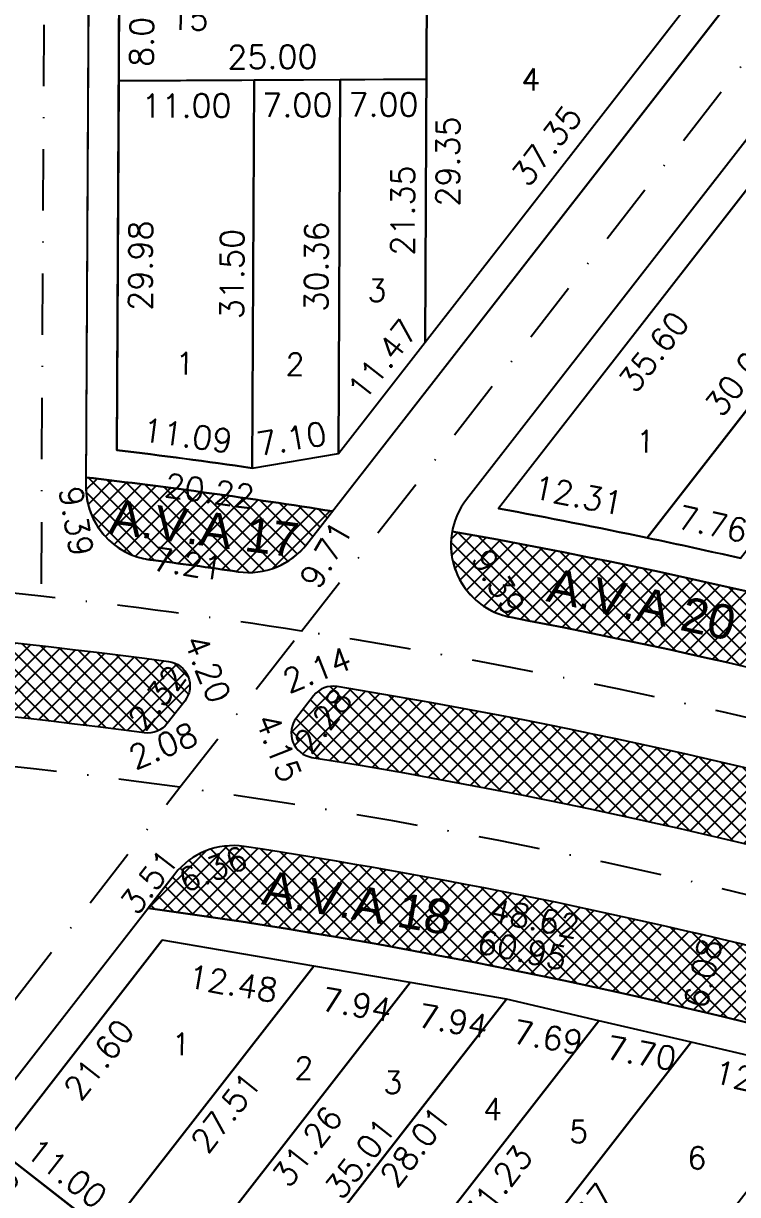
# Model space of a CAD drawing. Header units: millimetres. Extents: x -4430026 to 4783824, y 584 to 9593110.
# Drawn here: x 1995.9 to 2053.9, y 1359 to 1454.1 of the extents above; entities that cross this region are included whole.
import ezdxf
from ezdxf.enums import TextEntityAlignment as Align

# ---------------------------------------------------------------- set-up
doc = ezdxf.new("R2010")
doc.units = ezdxf.units.MM
doc.linetypes.add('CONTINUO', pattern=[0])
doc.linetypes.add('DASHDOT', pattern=[1, 0.5, -0.25, 0, -0.25])
for name, color, linetype in [('Bra-Rua Calçadas', 1, 'Continuous'), ('Calçada', 1, 'Continuous'), ('Cota', 8, 'Continuous'), ('EIXO DAS VIAS', 252, 'DASHDOT'), ('Lotes', 2, 'Continuous'), ('Numero de lotes', 5, 'Continuous'), ('TXT A.VERDES', 7, 'Continuous'), ('Área Verde Alameda etc.', 92, 'Continuous')]:
    doc.layers.add(name, color=color, linetype=linetype)
doc.styles.add('arcad1', font='romans.shx')
doc.styles.add('ROMANS', font='romans.shx')
doc.dimstyles.new('BOLA100', dxfattribs={"dimscale": 0, "dimtxt": 1.9, "dimasz": 0.18, "dimexe": 0.18, "dimexo": 0.063, "dimgap": 0, "dimtad": 1, "dimzin": 4, "dimdsep": 46, "dimtxsty": 'ROMANS', "dimcen": 0.09, "dimse1": 1, "dimse2": 1, "dimsd1": 1, "dimsd2": 1, "dimclrt": 256, "dimaunit": 1, "dimadec": 4, "dimazin": 0, "dimtfac": 1.2, "dimtix": 1, "dimtmove": 2, "dimatfit": 3, "dimfxl": 1, "dimtvp": 2, "dimtolj": 1, "dimtzin": 4, "dimarcsym": 0})
pattern_1 = [(45, (-350710.31295, -9590084.73025), (-0.67351920908, 0.67351920908), []), (135, (-350710.31295, -9590084.73025), (-0.67351920908, -0.67351920908), [])]

# ---------------------------------------------------------------- blocks, each defined once
blk = doc.blocks.new('*D334')
at = {"layer": 'DEFPOINTS', "color": 0}
for p in [(2021.37, 1420.007), (2021.513, 1419.152), (2014.507, 1417.979)]:
    blk.add_point(p, dxfattribs=at)
at = {"layer": 'Cota', "insert": (2017.71, 1420.357), "char_height": 1.9, "attachment_point": 5, "rotation": 9.50595, "style": 'ROMANS'}
blk.add_mtext('\\A1;7.10', dxfattribs=at)
blk = doc.blocks.new('*D335')
at = {"layer": 'DEFPOINTS', "color": 0}
for p in [(2027.719, 1428.856), (2028.559, 1428.202), (2021.513, 1419.152)]:
    blk.add_point(p, dxfattribs=at)
at = {"layer": 'Cota', "insert": (2025.108, 1426.791), "char_height": 1.9, "attachment_point": 5, "rotation": 52.09358, "style": 'ROMANS'}
blk.add_mtext('\\A1;11.47', dxfattribs=at)
blk = doc.blocks.new('*D342')
at = {"layer": 'DEFPOINTS', "color": 0}
for p in [(2003.668, 1449.414), (2006.471, 1449.4), (2003.514, 1419.437)]:
    blk.add_point(p, dxfattribs=at)
at = {"layer": 'Cota', "insert": (2005.444, 1434.416), "char_height": 1.9, "attachment_point": 5, "rotation": 89.70531, "style": 'ROMANS'}
blk.add_mtext('\\A1;29.98', dxfattribs=at)
blk = doc.blocks.new('*D343')
at = {"layer": 'DEFPOINTS', "color": 0}
for p in [(2003.709, 1457.415), (2006.513, 1457.4), (2003.668, 1449.414)]:
    blk.add_point(p, dxfattribs=at)
at = {"layer": 'Cota', "insert": (2005.542, 1453.405), "char_height": 1.9, "attachment_point": 5, "rotation": 89.70531, "style": 'ROMANS'}
blk.add_mtext('\\A1;8.00', dxfattribs=at)
blk = doc.blocks.new('*D346')
at = {"layer": 'DEFPOINTS', "color": 0}
for p in [(2013.905, 1449.478), (2014.669, 1449.474), (2014.507, 1417.979)]:
    blk.add_point(p, dxfattribs=at)
at = {"layer": 'Cota', "insert": (2012.874, 1433.735), "char_height": 1.9, "attachment_point": 5, "rotation": 89.70531, "style": 'ROMANS'}
blk.add_mtext('\\A1;31.50', dxfattribs=at)
blk = doc.blocks.new('*D347')
at = {"layer": 'DEFPOINTS', "color": 0}
for p in [(2020.756, 1449.517), (2021.669, 1449.512), (2021.513, 1419.152)]:
    blk.add_point(p, dxfattribs=at)
at = {"layer": 'Cota', "insert": (2019.727, 1434.342), "char_height": 1.9, "attachment_point": 5, "rotation": 89.70531, "style": 'ROMANS'}
blk.add_mtext('\\A1;30.36', dxfattribs=at)
blk = doc.blocks.new('*D348')
at = {"layer": 'DEFPOINTS', "color": 0}
for p in [(2027.752, 1449.554), (2028.669, 1449.55), (2028.559, 1428.202)]:
    blk.add_point(p, dxfattribs=at)
at = {"layer": 'Cota', "insert": (2026.747, 1438.886), "char_height": 1.9, "attachment_point": 5, "rotation": 89.70531, "style": 'ROMANS'}
blk.add_mtext('\\A1;21.35', dxfattribs=at)
blk = doc.blocks.new('*D349')
at = {"layer": 'DEFPOINTS', "color": 0}
for p in [(2003.668, 1449.414), (2014.669, 1449.474), (2014.685, 1446.49)]:
    blk.add_point(p, dxfattribs=at)
at = {"layer": 'Cota', "insert": (2009.179, 1447.41), "char_height": 1.9, "attachment_point": 5, "rotation": 0.31037, "style": 'ROMANS'}
blk.add_mtext('\\A1;11.00', dxfattribs=at)
blk = doc.blocks.new('*D350')
at = {"layer": 'DEFPOINTS', "color": 0}
for p in [(2014.669, 1449.474), (2021.669, 1449.512), (2021.685, 1446.528)]:
    blk.add_point(p, dxfattribs=at)
at = {"layer": 'Cota', "insert": (2018.18, 1447.459), "char_height": 1.9, "attachment_point": 5, "rotation": 0.31037, "style": 'ROMANS'}
blk.add_mtext('\\A1;7.00', dxfattribs=at)
blk = doc.blocks.new('*D351')
at = {"layer": 'DEFPOINTS', "color": 0}
for p in [(2021.669, 1449.512), (2028.669, 1449.55), (2028.685, 1446.566)]:
    blk.add_point(p, dxfattribs=at)
at = {"layer": 'Cota', "insert": (2025.18, 1447.497), "char_height": 1.9, "attachment_point": 5, "rotation": 0.31037, "style": 'ROMANS'}
blk.add_mtext('\\A1;7.00', dxfattribs=at)
blk = doc.blocks.new('*D355')
at = {"layer": 'DEFPOINTS', "color": 0}
for p in [(2028.664, 1450.489), (2003.668, 1449.414), (2028.669, 1449.55)]:
    blk.add_point(p, dxfattribs=at)
at = {"layer": 'Cota', "insert": (2016.158, 1451.372), "char_height": 1.9, "attachment_point": 5, "rotation": 0.31037, "style": 'ROMANS'}
blk.add_mtext('\\A1;25.00', dxfattribs=at)
blk = doc.blocks.new('*D356')
at = {"layer": 'DEFPOINTS', "color": 0}
for p in [(2028.71, 1457.55), (2031.437, 1457.536), (2028.559, 1428.202)]:
    blk.add_point(p, dxfattribs=at)
at = {"layer": 'Cota', "insert": (2030.411, 1442.867), "char_height": 1.9, "attachment_point": 5, "rotation": 89.70531, "style": 'ROMANS'}
blk.add_mtext('\\A1;29.35', dxfattribs=at)
blk = doc.blocks.new('*D362')
at = {"layer": 'DEFPOINTS', "color": 0}
for p in [(2050.668, 1458.328), (2051.508, 1457.674), (2028.559, 1428.202)]:
    blk.add_point(p, dxfattribs=at)
at = {"layer": 'Cota', "insert": (2038.444, 1444.175), "char_height": 1.9, "attachment_point": 5, "rotation": 52.09358, "style": 'ROMANS'}
blk.add_mtext('\\A1;37.35', dxfattribs=at)
blk = doc.blocks.new('*D364')
at = {"layer": 'DEFPOINTS', "color": 0}
for p in [(2056.394, 1442.782), (2058.82, 1440.893), (2034.521, 1414.692)]:
    blk.add_point(p, dxfattribs=at)
at = {"layer": 'Cota', "insert": (2047.134, 1427.431), "char_height": 1.9, "attachment_point": 5, "rotation": 52.09358, "style": 'ROMANS'}
blk.add_mtext('\\A1;35.60', dxfattribs=at)
blk = doc.blocks.new('*D368')
at = {"layer": 'DEFPOINTS', "color": 0}
for p in [(2064.141, 1436.749), (2065.069, 1436.026), (2046.6, 1412.306)]:
    blk.add_point(p, dxfattribs=at)
at = {"layer": 'Cota', "insert": (2054.157, 1425.473), "char_height": 1.9, "attachment_point": 5, "rotation": 52.09358, "style": 'ROMANS'}
blk.add_mtext('\\A1;30.06', dxfattribs=at)
blk = doc.blocks.new('*D2824')
at = {"layer": 'DEFPOINTS', "color": 0}
for p in [(1993.937, 1362.579), (1996.176, 1360.836), (1989.637, 1357.056)]:
    blk.add_point(p, dxfattribs=at)
at = {"layer": 'Cota', "insert": (1993.276, 1358.658), "char_height": 1.9, "attachment_point": 5, "rotation": 52.09358, "style": 'ROMANS'}
blk.add_mtext('\\A1;7.00', dxfattribs=at)
blk = doc.blocks.new('*D2825')
at = {"layer": 'DEFPOINTS', "color": 0}
for p in [(2007.21, 1379.624), (2009.448, 1377.881), (1993.937, 1362.579)]:
    blk.add_point(p, dxfattribs=at)
at = {"layer": 'Cota', "insert": (2002.063, 1369.942), "char_height": 1.9, "attachment_point": 5, "rotation": 52.09358, "style": 'ROMANS'}
blk.add_mtext('\\A1;21.60', dxfattribs=at)
blk = doc.blocks.new('*D2846')
at = {"layer": 'DEFPOINTS', "color": 0}
for p in [(2035.172, 1374.843), (2037.097, 1373.344), (2017.963, 1352.742)]:
    blk.add_point(p, dxfattribs=at)
at = {"layer": 'Cota', "insert": (2027.743, 1362.877), "char_height": 1.9, "attachment_point": 5, "rotation": 52.09358, "style": 'ROMANS'}
blk.add_mtext('\\A1;28.01', dxfattribs=at)
blk = doc.blocks.new('*D2847')
at = {"layer": 'DEFPOINTS', "color": 0}
for p in [(2019.517, 1377.525), (2021.581, 1375.918), (2002.616, 1355.821)]:
    blk.add_point(p, dxfattribs=at)
at = {"layer": 'Cota', "insert": (2012.381, 1365.649), "char_height": 1.9, "attachment_point": 5, "rotation": 52.09358, "style": 'ROMANS'}
blk.add_mtext('\\A1;27.51', dxfattribs=at)
blk = doc.blocks.new('*D2848')
at = {"layer": 'DEFPOINTS', "color": 0}
for p in [(2027.346, 1376.186), (2029.342, 1374.633), (2008.14, 1351.52)]:
    blk.add_point(p, dxfattribs=at)
at = {"layer": 'Cota', "insert": (2018.989, 1362.883), "char_height": 1.9, "attachment_point": 5, "rotation": 52.09358, "style": 'ROMANS'}
blk.add_mtext('\\A1;31.26', dxfattribs=at)
blk = doc.blocks.new('*D2849')
at = {"layer": 'DEFPOINTS', "color": 0}
for p in [(2034.785, 1375.144), (2035.172, 1374.843), (2013.663, 1347.219)]:
    blk.add_point(p, dxfattribs=at)
at = {"layer": 'Cota', "insert": (2023.28, 1361.916), "char_height": 1.9, "attachment_point": 5, "rotation": 52.09358, "style": 'ROMANS'}
blk.add_mtext('\\A1;35.01', dxfattribs=at)
blk = doc.blocks.new('*D2850')
at = {"layer": 'DEFPOINTS', "color": 0}
for p in [(2042.674, 1373.084), (2044.78, 1371.444), (2023.486, 1348.442)]:
    blk.add_point(p, dxfattribs=at)
at = {"layer": 'Cota', "insert": (2034.437, 1359.706), "char_height": 1.9, "attachment_point": 5, "rotation": 52.09358, "style": 'ROMANS'}
blk.add_mtext('\\A1;31.23', dxfattribs=at)
blk = doc.blocks.new('*D2851')
at = {"layer": 'DEFPOINTS', "color": 0}
for p in [(2050.185, 1371.337), (2052.389, 1369.621), (2029.01, 1344.141)]:
    blk.add_point(p, dxfattribs=at)
at = {"layer": 'Cota', "insert": (2041.051, 1356.607), "char_height": 1.9, "attachment_point": 5, "rotation": 52.09358, "style": 'ROMANS'}
blk.add_mtext('\\A1;34.47', dxfattribs=at)
blk = doc.blocks.new('*D2852')
at = {"layer": 'DEFPOINTS', "color": 0}
for p in [(2061.387, 1369.055), (2061.987, 1368.588), (2037.689, 1337.383)]:
    blk.add_point(p, dxfattribs=at)
at = {"layer": 'Cota', "insert": (2048.488, 1354.036), "char_height": 1.9, "attachment_point": 5, "rotation": 52.09358, "style": 'ROMANS'}
blk.add_mtext('\\A1;39.55', dxfattribs=at)
blk = doc.blocks.new('*D4078')
at = {"layer": 'DEFPOINTS', "color": 0}
for p in [(1993.937, 1362.579), (1992.155, 1360.29), (2013.663, 1347.219)]:
    blk.add_point(p, dxfattribs=at)
at = {"layer": 'Cota', "insert": (2002.602, 1353.36), "char_height": 1.9, "attachment_point": 5, "rotation": 322.09358, "style": 'ROMANS'}
blk.add_mtext('\\A1;25.00', dxfattribs=at)
blk = doc.blocks.new('*D4111')
at = {"layer": 'DEFPOINTS', "color": 0}
for p in [(2007.21, 1379.624), (2019.517, 1377.525), (2018.937, 1374.126)]:
    blk.add_point(p, dxfattribs=at)
at = {"layer": 'Cota', "insert": (2012.943, 1376.112), "char_height": 1.9, "attachment_point": 5, "rotation": 350.32094, "style": 'ROMANS'}
blk.add_mtext('\\A1;12.48', dxfattribs=at)
blk = doc.blocks.new('*D4112')
at = {"layer": 'DEFPOINTS', "color": 0}
for p in [(2019.517, 1377.525), (2027.346, 1376.186), (2026.767, 1372.791)]:
    blk.add_point(p, dxfattribs=at)
at = {"layer": 'Cota', "insert": (2023.012, 1374.395), "char_height": 1.9, "attachment_point": 5, "rotation": 350.32094, "style": 'ROMANS'}
blk.add_mtext('\\A1;7.94', dxfattribs=at)
blk = doc.blocks.new('*D4113')
at = {"layer": 'DEFPOINTS', "color": 0}
for p in [(2027.346, 1376.186), (2035.172, 1374.843), (2034.594, 1371.456)]:
    blk.add_point(p, dxfattribs=at)
at = {"layer": 'Cota', "insert": (2030.84, 1373.06), "char_height": 1.9, "attachment_point": 5, "rotation": 350.32094, "style": 'ROMANS'}
blk.add_mtext('\\A1;7.94', dxfattribs=at)
blk = doc.blocks.new('*D4114')
at = {"layer": 'DEFPOINTS', "color": 0}
for p in [(2035.172, 1374.843), (2042.674, 1373.084), (2042.176, 1370.163)]:
    blk.add_point(p, dxfattribs=at)
at = {"layer": 'Cota', "insert": (2038.545, 1371.746), "char_height": 1.9, "attachment_point": 5, "rotation": 350.32094, "style": 'ROMANS'}
blk.add_mtext('\\A1;7.69', dxfattribs=at)
blk = doc.blocks.new('*D4115')
at = {"layer": 'DEFPOINTS', "color": 0}
for p in [(2042.674, 1373.084), (2050.185, 1371.337), (2049.764, 1368.868)]:
    blk.add_point(p, dxfattribs=at)
at = {"layer": 'Cota', "insert": (2046.13, 1370.452), "char_height": 1.9, "attachment_point": 5, "rotation": 350.32094, "style": 'ROMANS'}
blk.add_mtext('\\A1;7.70', dxfattribs=at)
blk = doc.blocks.new('*D4116')
at = {"layer": 'DEFPOINTS', "color": 0}
for p in [(2050.185, 1371.337), (2061.987, 1368.588), (2061.353, 1365.865)]:
    blk.add_point(p, dxfattribs=at)
at = {"layer": 'Cota', "insert": (2055.667, 1368.165), "char_height": 1.9, "attachment_point": 5, "rotation": 346.88988, "style": 'ROMANS'}
blk.add_mtext('\\A1;12.12', dxfattribs=at)
blk = doc.blocks.new('*D4135')
at = {"layer": 'DEFPOINTS', "color": 0}
for p in [(1993.937, 1362.579), (2003.198, 1356.568), (2002.616, 1355.821)]:
    blk.add_point(p, dxfattribs=at)
at = {"layer": 'Cota', "insert": (1999.442, 1360.696), "char_height": 1.9, "attachment_point": 5, "rotation": 322.09358, "style": 'ROMANS'}
blk.add_mtext('\\A1;11.00', dxfattribs=at)
blk = doc.blocks.new('*D7472')
at = {"layer": 'DEFPOINTS', "color": 0}
for p in [(2008.244, 1399.666), (2009.031, 1399.054), (2007.608, 1397.226)]:
    blk.add_point(p, dxfattribs=at)
at = {"layer": 'Cota', "insert": (2006.783, 1399.336), "char_height": 1.9, "attachment_point": 5, "rotation": 52.09358, "style": 'ROMANS'}
blk.add_mtext('\\A1;2.32', dxfattribs=at)
blk = doc.blocks.new('*D7479')
at = {"layer": 'DEFPOINTS', "color": 0}
for p in [(2032.399, 1398.303), (2050.743, 1394.877), (2031.298, 1392.405)]:
    blk.add_point(p, dxfattribs=at)
at = {"layer": 'Cota', "insert": (2067.437, 1387.695), "char_height": 1.9, "attachment_point": 5, "rotation": 79.42019, "style": 'ROMANS'}
blk.add_mtext('\\A1;6.00', dxfattribs=at)
blk = doc.blocks.new('*D7391')
at = {"layer": 'DEFPOINTS', "color": 0}
for p in [(2007.974, 1385.194), (2008.226, 1384.998), (2006.069, 1382.228)]:
    blk.add_point(p, dxfattribs=at)
at = {"layer": 'Cota', "insert": (2006.146, 1384.393), "char_height": 1.9, "attachment_point": 5, "rotation": 52.09358, "style": 'ROMANS'}
blk.add_mtext('\\A1;3.51', dxfattribs=at)
blk = doc.blocks.new('*D7589')
at = {"layer": 'DEFPOINTS', "color": 0}
for p in [(2053.273, 1379.549), (2051.351, 1373.76), (2051.858, 1373.639)]:
    blk.add_point(p, dxfattribs=at)
at = {"layer": 'Cota', "insert": (2051.134, 1376.936), "char_height": 1.9, "attachment_point": 5, "rotation": 76.53459, "style": 'ROMANS'}
blk.add_mtext('\\A1;6.08', dxfattribs=at)
blk = doc.blocks.new('*D7625')
at = {"layer": 'DEFPOINTS', "color": 0}
for p in [(2019.504, 1399.483), (2018.104, 1397.684), (2021.712, 1397.763)]:
    blk.add_point(p, dxfattribs=at)
at = {"layer": 'Cota', "insert": (2020.263, 1397.447), "char_height": 1.9, "attachment_point": 5, "rotation": 52.09358, "style": 'ROMANS'}
blk.add_mtext('\\A1;2.28', dxfattribs=at)

msp = doc.modelspace()

# ---------------------------------------------------------------- hatches: boundary and pattern name
at = {"layer": 'Área Verde Alameda etc.'}
h = msp.add_hatch(dxfattribs=at)
h.set_pattern_fill('ANSI37', color=256, scale=0.3, style=0)
h.set_pattern_definition(pattern_1)
h.paths.add_polyline_path([(2021.033, 1414.467, 0.01003), (2001.002, 1417.219), (2000.999, 1416.511, 0.08961), (2001.367, 1414.41, 0.231276), (2005.172, 1410.765, 0.028486), (2005.834, 1410.595, 0.016743), (2006.23, 1410.53, -0.003619), (2013.373, 1409.555, 0.269274), (2018.962, 1411.807)])
h = msp.add_hatch(dxfattribs=at)
h.set_pattern_fill('ANSI37', color=256, scale=0.3, style=0)
h.set_pattern_definition(pattern_1)
h.paths.add_polyline_path([(2030.758, 1412.834, 0.117701), (2030.903, 1410.051, 0.174824), (2033.311, 1406.768, 0.021736), (2033.756, 1406.496, 0.079408), (2035.537, 1405.853, -0.023443), (2080.927, 1394.988, 0.206218), (2085.637, 1395.58, 0.094669), (2087.329, 1397.065), (2088.773, 1398.92, 0.02962)])
h = msp.add_hatch(dxfattribs=at)
h.set_pattern_fill('ANSI37', color=256, scale=0.3, style=0)
h.set_pattern_definition(pattern_1)
h.paths.add_polyline_path([(1944.953, 1406.627), (1878.948, 1406.966, 0.414214), (1876.938, 1404.977), (1876.928, 1402.977, 0.414214), (1878.917, 1400.967), (1944.922, 1400.627, -0.031533), (2005.768, 1396.472, 0.266139), (2007.608, 1397.226), (2009.031, 1399.054, 0.578804), (2007.72, 1402.265, 0.032134)])
h = msp.add_hatch(dxfattribs=at)
h.set_pattern_fill('ANSI37', color=256, scale=0.3, style=0)
h.set_pattern_definition(pattern_1)
h.paths.add_polyline_path([(2021.405, 1400.228, 0.274358), (2019.504, 1399.483), (2018.104, 1397.684, 0.570162), (2019.364, 1394.48, -0.126155), (2239.79, 1298.517), (2248.596, 1291.66, 0.414214), (2251.402, 1292.009), (2252.631, 1293.587, 0.414214), (2252.282, 1296.394), (2243.476, 1303.251, 0.125584)])
h = msp.add_hatch(dxfattribs=at)
h.set_pattern_fill('ANSI37', color=256, scale=0.3, style=0)
h.set_pattern_definition(pattern_1)
h.paths.add_polyline_path([(2061.473, 1377.508, 0.025541), (2013.86, 1387.244, 0.271337), (2008.226, 1384.998), (2006.069, 1382.228, -0.032436), (2065.752, 1370.087, 0.419853)])

# ---------------------------------------------------------------- linework, layer by layer
at = {"layer": 'Bra-Rua Calçadas'}
for points in [[(2080.927, 1394.988, 0.206218), (2085.637, 1395.58, 0.094669), (2087.329, 1397.065), (2088.773, 1398.92, 0.02962), (2030.758, 1412.834, 0.117701), (2030.903, 1410.051, 0.174824), (2033.311, 1406.768, 0.021736), (2033.756, 1406.496, 0.079408), (2035.537, 1405.853, -0.023443)], [(1878.917, 1400.967, -0.414214), (1876.928, 1402.977), (1876.938, 1404.977, -0.414214), (1878.948, 1406.966), (1944.953, 1406.627, -0.032134), (2007.72, 1402.265, -0.578804), (2009.031, 1399.054), (2007.608, 1397.226, -0.266139), (2005.768, 1396.472, 0.031533), (1944.922, 1400.627)], [(2252.282, 1296.394), (2243.476, 1303.251, 0.125584), (2021.405, 1400.228, 0.274358), (2019.504, 1399.483), (2018.104, 1397.684, 0.570162), (2019.364, 1394.48, -0.126155), (2239.79, 1298.517), (2248.596, 1291.66, 0.414214), (2251.402, 1292.009), (2252.631, 1293.587, 0.414214)]]:
    msp.add_lwpolyline(points, format="xyb", close=True, dxfattribs=at)
at = {"layer": 'Calçada', "lineweight": -3}
for p, q in [((2001.402, 1494.966), (2000.999, 1416.511)), ((2001.402, 1494.966), (2000.999, 1416.511)), ((2018.962, 1411.807), (2053.711, 1456.434)), ((2018.962, 1411.807), (2053.711, 1456.434)), ((2060.891, 1452.634), (2031.925, 1415.433)), ((2060.891, 1452.634), (2031.925, 1415.433)), ((2008.226, 1384.998), (1892.743, 1236.688)), ((2008.226, 1384.998), (1909.467, 1258.166))]:
    msp.add_line(p, q, dxfattribs=at)
for points in [[(2053.711, 1456.434, 0.165602), (2056.243, 1463.745), (2056.404, 1495.137, 0.41731), (2050.372, 1501.168), (2007.37, 1500.935, 0.411124), (2001.402, 1494.966), (2000.999, 1416.511, 0.378539), (2006.23, 1410.53, -0.003619), (2013.373, 1409.555, 0.269274), (2018.962, 1411.807)], [(2053.711, 1456.434, 0.165602), (2056.243, 1463.745), (2056.404, 1495.137, 0.41731), (2050.372, 1501.168), (2007.37, 1500.935, 0.411124), (2001.402, 1494.966), (2000.999, 1416.511, 0.378539), (2006.23, 1410.53, -0.003619), (2013.373, 1409.555, 0.269274), (2018.962, 1411.807)], [(2118.326, 1440.933), (2118.607, 1495.474, 0.41731), (2112.574, 1501.505), (2069.572, 1501.272, 0.411124), (2063.605, 1495.303), (2063.423, 1459.945, -0.165602), (2060.891, 1452.634), (2031.925, 1415.433, 0.560779), (2035.537, 1405.853, -0.023443), (2080.927, 1394.988, 0.306878), (2087.329, 1397.065), (2115.794, 1433.622, 0.165602)], [(2118.326, 1440.933), (2118.607, 1495.474, 0.41731), (2112.574, 1501.505), (2069.572, 1501.272, 0.411124), (2063.605, 1495.303), (2063.423, 1459.945, -0.165602), (2060.891, 1452.634), (2031.925, 1415.433, 0.560779), (2035.537, 1405.853, -0.023443), (2080.927, 1394.988, 0.306878), (2087.329, 1397.065), (2115.794, 1433.622, 0.165602)], [(2064.707, 1368.012, 0.539705), (2061.473, 1377.508, 0.025541), (2013.86, 1387.244, 0.271337), (2008.226, 1384.998), (1892.743, 1236.688, 0.414214), (1893.791, 1228.268), (1927.719, 1201.85, 0.414214), (1936.139, 1202.898)], [(2064.707, 1368.012, 0.539705), (2061.473, 1377.508, 0.025541), (2013.86, 1387.244, 0.271337), (2008.226, 1384.998), (1892.743, 1236.688, 0.414214), (1893.791, 1228.268), (1927.719, 1201.85, 0.414214), (1936.139, 1202.898)]]:
    msp.add_lwpolyline(points, format="xyb", close=True, dxfattribs=at)
for points in [[(2001.002, 1417.219, -0.01003), (2021.033, 1414.467)], [(2030.758, 1412.834, -0.02962), (2088.773, 1398.92)], [(2065.752, 1370.087, 0.032436), (2006.069, 1382.228)]]:
    msp.add_lwpolyline(points, format="xyb", dxfattribs=at)
for centre, radius, start, end in [((2006.999, 1416.481), 6, 179.70531, 262.63978), ((2006.999, 1416.481), 6, 179.70531, 262.63978), ((2036.659, 1411.747), 6, 142.09358, 259.22481), ((2036.659, 1411.747), 6, 142.09358, 259.22481), ((2014.228, 1415.494), 6, 261.81033, 322.09358), ((2014.228, 1415.494), 6, 261.81033, 322.09358), ((1942.433, 916.633), 498, 81.81033, 82.63978), ((1942.433, 916.633), 498, 81.81033, 82.63978), ((1942.433, 916.633), 498, 73.85315, 79.22481), ((1942.433, 916.633), 498, 73.85315, 79.22481)]:
    msp.add_arc(centre, radius, start, end, dxfattribs=at)
at = {"layer": 'EIXO DAS VIAS', "ltscale": 10}
for p, q in [((1997.851, 1504.484, 103.708), (1997.353, 1407.571, 103.708)), ((2018.527, 1404.738, 103.708), (2057.301, 1454.534, 103.708)), ((2008.643, 1392.045, 103.708), (2018.527, 1404.738, 103.708)), ((1883.443, 1231.256, 103.708), (2008.643, 1392.045, 103.708))]:
    msp.add_line(p, q, dxfattribs=at)
at = {"layer": 'EIXO DAS VIAS', "ltscale": 10, "elevation": 103.708}
for points in [[(1935.168, 1410.677), (1944.974, 1410.627, -0.026572), (1997.353, 1407.571, -0.022504)], [(1997.347, 1407.572, -0.010815), (2018.527, 1404.738)], [(2018.527, 1404.738, -0.035225), (2086.292, 1389.223)], [(2008.643, 1392.045, 0.033322), (1944.902, 1396.627, 0.031555)], [(2077.061, 1377.367, 0.036493), (2008.643, 1392.045, 0.033034)]]:
    msp.add_lwpolyline(points, format="xyb", dxfattribs=at)
at = {"layer": 'Lotes', "lineweight": -3}
for p, q in [((2021.513, 1419.152), (2052.889, 1459.448)), ((2028.559, 1428.202), (2048.622, 1453.967)), ((2028.559, 1428.202), (2048.622, 1453.967)), ((2046.6, 1412.306), (2065.069, 1436.026)), ((2033.388, 1331.86), (1993.937, 1362.579))]:
    msp.add_line(p, q, dxfattribs=at)
at = {"layer": 'Lotes', "linetype": 'CONTINUO', "lineweight": -3}
for p, q in [((2028.559, 1428.202), (2048.622, 1453.967)), ((2056.394, 1442.782), (2034.521, 1414.692)), ((2046.6, 1412.306), (2065.069, 1436.026)), ((2065.069, 1436.026), (2046.6, 1412.306)), ((2019.517, 1377.525), (2007.21, 1379.624)), ((2027.346, 1376.186), (2019.517, 1377.525)), ((2035.172, 1374.843), (2027.346, 1376.186)), ((2042.674, 1373.084), (2035.172, 1374.843)), ((2050.185, 1371.337), (2042.674, 1373.084)), ((2061.987, 1368.588), (2050.185, 1371.337)), ((2013.663, 1347.219), (1993.937, 1362.579))]:
    msp.add_line(p, q, dxfattribs=at)
at = {"layer": 'Lotes'}
msp.add_line((1912.291, 1217.032), (2035.172, 1374.843), dxfattribs=at)
for points in [[(2028.793, 1473.551), (2028.559, 1428.202)], [(2028.559, 1428.202), (2028.793, 1473.551)], [(2003.792, 1473.415), (2003.792, 1473.415), (2003.514, 1419.437)], [(2003.514, 1419.437), (2003.792, 1473.415)], [(2003.668, 1449.414), (2028.669, 1449.55)], [(2014.507, 1417.979), (2014.669, 1449.474)], [(2021.513, 1419.152), (2021.669, 1449.512)], [(2014.507, 1417.979), (2021.513, 1419.152)]]:
    msp.add_lwpolyline(points, dxfattribs=at)
for points in [[(2028.71, 1457.55), (2003.709, 1457.415), (2003.668, 1449.414), (2028.669, 1449.55)], [(2051.508, 1457.674), (2028.71, 1457.55), (2028.559, 1428.202)], [(2021.669, 1449.512), (2014.669, 1449.474), (2014.507, 1417.979), (2021.513, 1419.152)], [(2028.669, 1449.55), (2021.669, 1449.512), (2021.513, 1419.152), (2028.559, 1428.202)], [(2007.21, 1379.624), (1993.937, 1362.579), (2002.616, 1355.821), (2019.517, 1377.525)], [(2019.517, 1377.525), (2002.616, 1355.821), (2008.14, 1351.52), (2027.346, 1376.186)], [(2027.346, 1376.186), (2008.14, 1351.52), (2013.663, 1347.219), (2017.963, 1352.742), (2035.172, 1374.843)], [(2035.172, 1374.843), (2017.963, 1352.742), (2023.486, 1348.442), (2042.674, 1373.084)], [(2042.674, 1373.084), (2023.486, 1348.442), (2029.01, 1344.141), (2050.185, 1371.337)], [(2050.185, 1371.337), (2029.01, 1344.141), (2037.689, 1337.383), (2061.987, 1368.588)], [(2008.14, 1351.52), (2002.616, 1355.821), (1993.937, 1362.579), (1989.637, 1357.056), (2009.362, 1341.696), (2013.663, 1347.219)]]:
    msp.add_lwpolyline(points, close=True, dxfattribs=at)
for points in [[(2014.669, 1449.474), (2003.668, 1449.414), (2003.514, 1419.437, -0.005473), (2014.507, 1417.979)], [(2065.069, 1436.026), (2056.394, 1442.782), (2034.521, 1414.692, -0.006077), (2046.6, 1412.306)], [(2070.592, 1431.726), (2065.069, 1436.026), (2046.6, 1412.306, -0.003831), (2054.183, 1410.652)]]:
    msp.add_lwpolyline(points, format="xyb", close=True, dxfattribs=at)
at = {"layer": 'Lotes', "lineweight": -3}
msp.add_lwpolyline([(1993.937, 1362.579), (2007.21, 1379.624)], dxfattribs=at)
at = {"layer": 'Lotes', "linetype": 'CONTINUO', "lineweight": -3}
for centre, start, end in [((1942.433, 916.633), 81.81917, 83.07358), ((1942.438, 916.632), 78.13245, 79.52518), ((1942.438, 916.632), 77.2544, 78.13245)]:
    msp.add_arc(centre, 506.5, start, end, dxfattribs=at)
at = {"layer": 'Área Verde Alameda etc.'}
for p, q in [((2004.584, 1402.122), (2004.584, 1402.122)), ((1998.72, 1402.024), (1998.72, 1402.024)), ((1996.643, 1399.416), (1996.643, 1399.416)), ((2001.781, 1399.876), (2001.781, 1399.876)), ((2003.368, 1399.917), (2003.368, 1399.917)), ((2026.662, 1399.175), (2026.662, 1399.175)), ((2033.94, 1397.209), (2033.94, 1397.209)), ((2045.759, 1392.325), (2045.759, 1392.325)), ((2052.663, 1391.269), (2052.663, 1391.269)), ((2051.783, 1389.958), (2051.783, 1389.958)), ((2048.671, 1389.327), (2048.671, 1389.327))]:
    msp.add_line(p, q, dxfattribs=at)
for points in [[(2018.962, 1411.807), (2021.033, 1414.467, 0.01003), (2001.002, 1417.219), (2000.999, 1416.511, 0.08961), (2001.367, 1414.41, 0.231276), (2005.172, 1410.765, 0.028486), (2005.834, 1410.595, 0.016743), (2006.23, 1410.53, -0.003619), (2013.373, 1409.555, 0.26995), (2018.971, 1411.819, -0.00063)], [(2080.927, 1394.988, 0.206218), (2085.637, 1395.58, 0.094669), (2087.329, 1397.065), (2088.773, 1398.92, 0.02962), (2030.758, 1412.834, 0.117701), (2030.903, 1410.051, 0.174824), (2033.311, 1406.768, 0.021736), (2033.756, 1406.496, 0.079408), (2035.537, 1405.853, -0.023443)], [(1878.917, 1400.967, -0.414214), (1876.928, 1402.977), (1876.938, 1404.977, -0.414214), (1878.948, 1406.966), (1944.953, 1406.627, -0.032134), (2007.72, 1402.265, -0.578804), (2009.031, 1399.054), (2007.608, 1397.226, -0.266139), (2005.768, 1396.472, 0.031533), (1944.922, 1400.627)], [(2252.282, 1296.394), (2243.476, 1303.251, 0.125584), (2021.405, 1400.228, 0.274358), (2019.504, 1399.483), (2018.104, 1397.684, 0.570162), (2019.364, 1394.48, -0.126155), (2239.79, 1298.517), (2248.596, 1291.66, 0.414214), (2251.402, 1292.009), (2252.631, 1293.587, 0.414214)], [(2065.752, 1370.087, 0.419853), (2061.473, 1377.508, 0.025541), (2013.86, 1387.244, 0.271337), (2008.226, 1384.998), (2006.069, 1382.228, -0.032436)]]:
    msp.add_lwpolyline(points, format="xyb", close=True, dxfattribs=at)

# ---------------------------------------------------------------- texts
at = {"layer": 'Cota', "char_height": 1.9, "attachment_point": 5, "style": 'ROMANS'}
for s, insert, rotation in [('\\A1;11.09', (2009.263, 1420.618), 352.44638), ('\\A1;20.22', (2011.055, 1416.116), 352.17728), ('\\A1;12.31', (2041.006, 1415.756), 348.82881), ('\\A1;9.39', (2000.218, 1413.655), 279.89689), ('\\A1;7.76', (2051.924, 1413.435), 347.69343), ('\\A1;9.71', (2020.508, 1410.943), 60.15387), ('\\A1;7.21', (2009.279, 1410.206), 351.60253), ('\\A1;9.39', (2034.525, 1408.698), 301.48128), ('\\A1;4.20', (2010.884, 1401.684), 292.2184), ('\\A1;2.14', (2019.773, 1401.594), 21.40946), ('\\A1;4.15', (2016.661, 1395.267), 291.47386), ('\\A1;2.08', (2007.273, 1395.422), 22.2872), ('\\A1;6.36', (2011.328, 1385.405), 21.73166), ('\\A1;48.62', (2037.469, 1381.408), 348.44359), ('\\A1;60.95', (2036.455, 1378.834), 348.50161)]:
    msp.add_mtext(s, dxfattribs=dict(at, insert=insert, rotation=rotation))
at = {"layer": 'Numero de lotes', "style": 'arcad1'}
for s, p in [('15', (2009.41, 1454.459, 103.708)), ('4', (2037.152, 1449.537, 103.708)), ('3', (2024.651, 1432.403, 103.708)), ('1', (2009.051, 1426.471, 103.708)), ('2', (2017.999, 1426.406, 103.708)), ('1', (2046.462, 1420.129, 103.708)), ('1', (2008.731, 1371.188, 103.708)), ('2', (2018.711, 1369.232, 103.708)), ('3', (2025.938, 1368.084, 103.708)), ('4', (2034.052, 1365.903, 103.708)), ('5', (2041.04, 1364.082, 103.708)), ('6', (2050.642, 1361.945, 103.708))]:
    msp.add_text(s, height=1.8, rotation=358.97539, dxfattribs=at).set_placement(p, align=Align.MIDDLE_CENTER)
at = {"layer": 'TXT A.VERDES', "linetype": 'CONTINUO', "char_height": 2.8, "width": 43.98267, "attachment_point": 1, "style": 'arcad1'}
for s, insert, rotation in [('{\\fArial|b0|i0|c0|p34;A.V.A 17}', (2003.149, 1415.446, 103.708), 352.64341), ('{\\fArial|b0|i0|c0|p34;A.V.A 20}', (2038.905, 1409.916, 103.708), 347.85627), ('{\\fArial|b0|i0|c0|p34;A.V.A 18}', (2015.664, 1385.322, 103.708), 350.57782)]:
    msp.add_mtext(s, dxfattribs=dict(at, insert=insert, rotation=rotation))

# ---------------------------------------------------------------- dimensions: what is measured, and where the dimension line sits
at = {"layer": 'Cota'}
for base, p1, p2, angle, picture, middle in [((2050.668, 1458.328), (2028.559, 1428.202), (2051.508, 1457.674), 232.09358, '*D362', (2038.444, 1444.175)), ((2006.513, 1457.4), (2003.668, 1449.414), (2003.709, 1457.415), 269.70531, '*D343', (2005.542, 1453.405)), ((2021.685, 1446.528), (2014.669, 1449.474), (2021.669, 1449.512), 180.31037, '*D350', (2018.18, 1447.459)), ((2028.685, 1446.566), (2021.669, 1449.512), (2028.669, 1449.55), 180.31037, '*D351', (2025.18, 1447.497)), ((2009.448, 1377.881), (1993.937, 1362.579), (2007.21, 1379.624), 232.09358, '*D2825', (2002.063, 1369.942)), ((2026.767, 1372.791), (2019.517, 1377.525), (2027.346, 1376.186), 170.32094, '*D4112', (2023.012, 1374.395)), ((2034.594, 1371.456), (2027.346, 1376.186), (2035.172, 1374.843), 170.32094, '*D4113', (2030.84, 1373.06)), ((2037.097, 1373.344), (2017.963, 1352.742), (2035.172, 1374.843), 232.09358, '*D2846', (2027.743, 1362.877)), ((2042.176, 1370.163), (2035.172, 1374.843), (2042.674, 1373.084), 170.32094, '*D4114', (2038.545, 1371.746)), ((2049.764, 1368.868), (2042.674, 1373.084), (2050.185, 1371.337), 170.32094, '*D4115', (2046.13, 1370.452)), ((2061.387, 1369.055), (2037.689, 1337.383), (2061.987, 1368.588), 232.09358, '*D2852', (2048.488, 1354.036)), ((1996.176, 1360.836), (1989.637, 1357.056), (1993.937, 1362.579), 232.09358, '*D2824', (1993.276, 1358.658)), ((1992.155, 1360.29), (2013.663, 1347.219), (1993.937, 1362.579), 322.09358, '*D4078', (2002.602, 1353.36))]:
    dim = msp.add_linear_dim(base=base, p1=p1, p2=p2, angle=angle, dimstyle='BOLA100', override={"dimscale": 1}, dxfattribs=at)
    dim.commit()
    dim.dimension.update_dxf_attribs({"geometry": picture, "text_midpoint": middle})
for p1, p2, distance, picture, middle in [((2028.559, 1428.202), (2028.71, 1457.55), -2.726, '*D356', (2030.411, 1442.867)), ((2003.668, 1449.414), (2028.669, 1449.55), 0.94, '*D355', (2016.158, 1451.372)), ((2003.514, 1419.437), (2003.668, 1449.414), -2.803, '*D342', (2005.444, 1434.416)), ((2003.668, 1449.414), (2014.669, 1449.474), -2.984, '*D349', (2009.179, 1447.41)), ((2014.507, 1417.979), (2014.669, 1449.474), 0.763, '*D346', (2012.874, 1433.735)), ((2021.513, 1419.152), (2021.669, 1449.512), 0.913, '*D347', (2019.727, 1434.342)), ((2028.559, 1428.202), (2028.669, 1449.55), 0.917, '*D348', (2026.747, 1438.886)), ((2034.521, 1414.692), (2056.394, 1442.782), -3.074, '*D364', (2047.134, 1427.431)), ((2046.6, 1412.306), (2065.069, 1436.026), 1.176, '*D368', (2054.157, 1425.473)), ((2014.507, 1417.979), (2021.513, 1419.152), 0.866, '*D334', (2017.71, 1420.357)), ((2007.608, 1397.226), (2009.031, 1399.054), 0.997, '*D7472', (2006.783, 1399.336)), ((2018.104, 1397.684), (2019.504, 1399.483), -2.799, '*D7625', (2020.263, 1397.447)), ((2006.069, 1382.228), (2008.226, 1384.998), 0.319, '*D7391', (2006.146, 1384.393)), ((2007.21, 1379.624), (2019.517, 1377.525), -3.448, '*D4111', (2012.943, 1376.112)), ((2053.273, 1379.549), (2051.858, 1373.639), -0.522, '*D7589', (2051.134, 1376.936)), ((2002.616, 1355.821), (2019.517, 1377.525), -2.616, '*D2847', (2012.381, 1365.649)), ((2008.14, 1351.52), (2027.346, 1376.186), -2.529, '*D2848', (2018.989, 1362.883)), ((2013.663, 1347.219), (2035.172, 1374.843), 0.491, '*D2849', (2023.28, 1361.916)), ((2023.486, 1348.442), (2042.674, 1373.084), -2.67, '*D2850', (2034.437, 1359.706)), ((2029.01, 1344.141), (2050.185, 1371.337), -2.792, '*D2851', (2041.051, 1356.607)), ((2050.185, 1371.337), (2061.987, 1368.588), -2.796, '*D4116', (2055.667, 1368.165)), ((1993.937, 1362.579), (2002.616, 1355.821), 0.947, '*D4135', (1999.442, 1360.696))]:
    dim = msp.add_aligned_dim(p1=p1, p2=p2, distance=distance, dimstyle='BOLA100', override={"dimscale": 1}, dxfattribs=at)
    dim.commit()
    dim.dimension.update_dxf_attribs({"geometry": picture, "text_midpoint": middle})
for base, p1, p2, angle, picture, middle in [((2027.719, 1428.856), (2021.513, 1419.152), (2028.559, 1428.202), 52.09358, '*D335', (2025.108, 1426.791)), ((2050.743, 1394.877), (2031.298, 1392.405), (2032.399, 1398.303), 79.42019, '*D7479', (2067.437, 1387.695))]:
    dim = msp.add_linear_dim(base=base, p1=p1, p2=p2, angle=angle, dimstyle='BOLA100', override={"dimscale": 1}, dxfattribs=at)
    dim.commit()
    dim.dimension.update_dxf_attribs({"geometry": picture, "text_midpoint": middle, "dimtype": 161})

doc.saveas('drawing.dxf')
